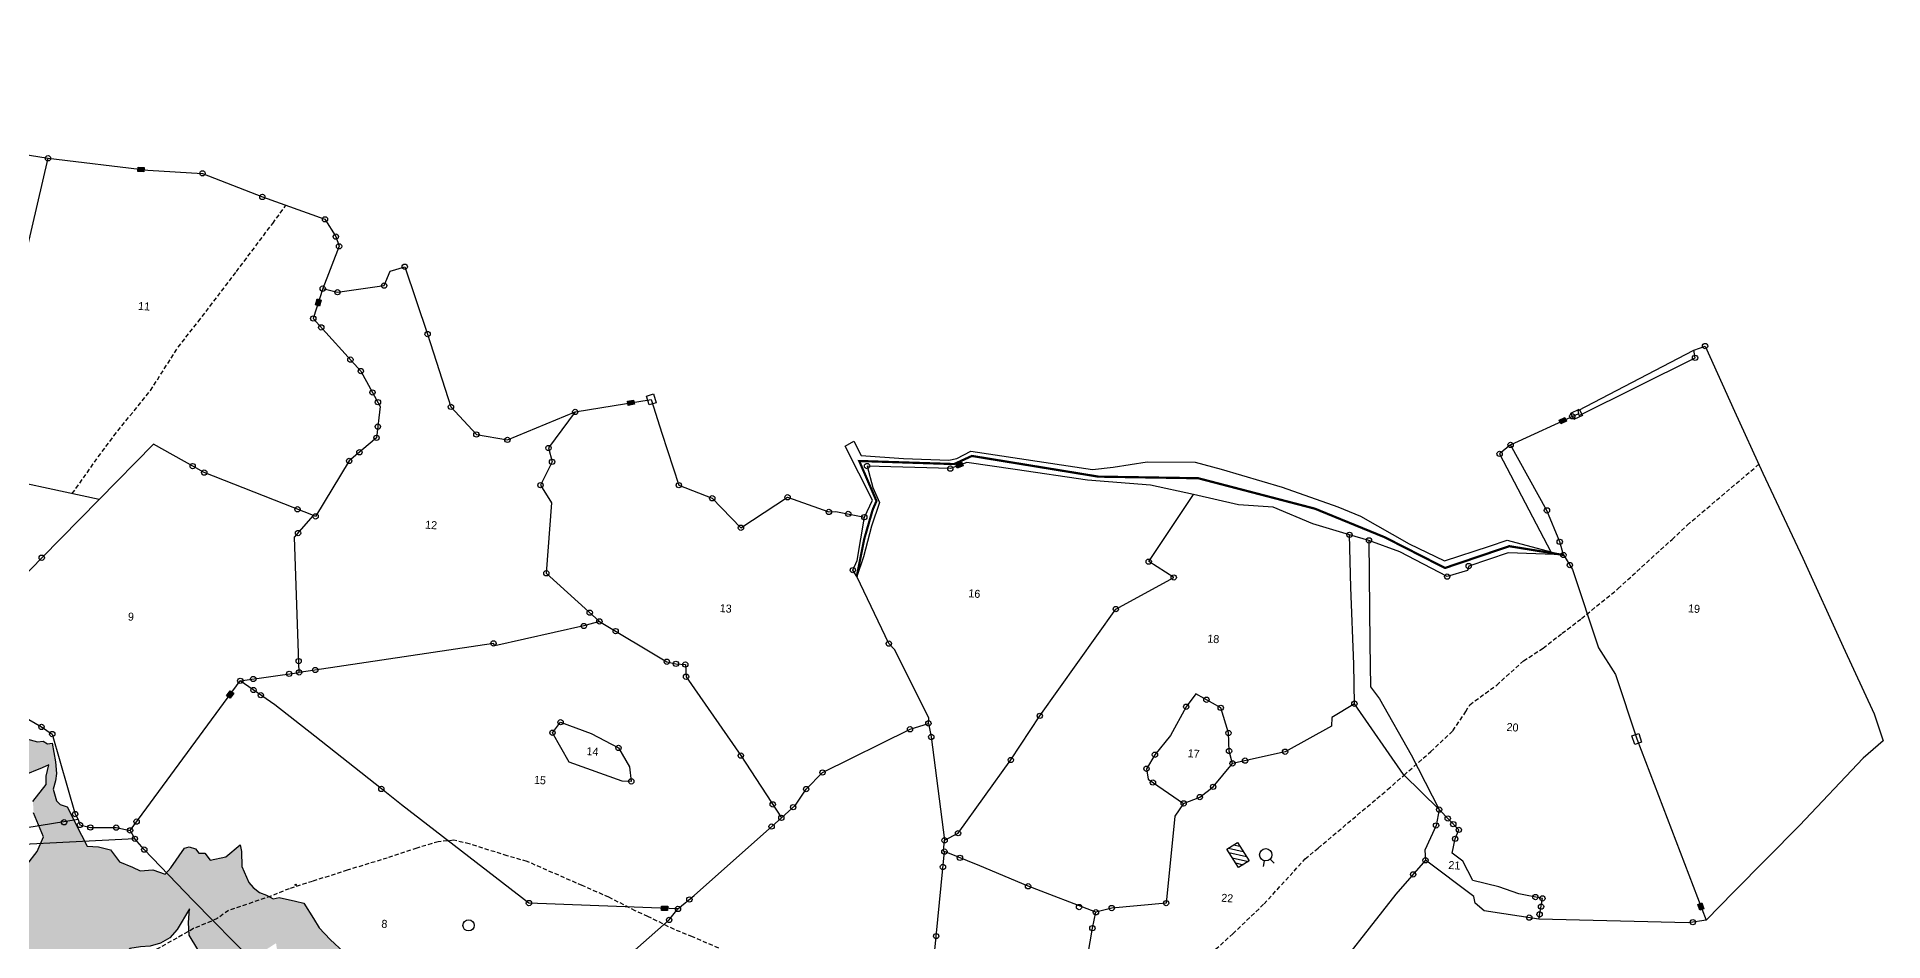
# Model space of a CAD drawing. Header units: metres. Extents: x 316291 to 322492, y 1878982 to 1885522.
# Drawn here: x 319795 to 321954, y 1882460 to 1883518 of the extents above; entities that cross this region are included whole.
import ezdxf

# ---------------------------------------------------------------- set-up
doc = ezdxf.new("R2010")
doc.units = ezdxf.units.M
doc.linetypes.add('DASHDOT', pattern=[1, 0.5, -0.25, 0, -0.25])
doc.linetypes.add('DASHED', pattern=[0.75, 0.5, -0.25])
for name, color, linetype in [('LINE_FOOTPATH', 1, 'DASHED'), ('OFF', 1, 'Continuous'), ('OTHERS', 1, 'Continuous'), ('POLY_HATCH', 12, 'Continuous'), ('POLY_PARCEL', 6, 'Continuous'), ('POLY_ROAD', 30, 'Continuous'), ('POLY_WATER', 4, 'Continuous'), ('SYM_STONE', 1, 'Continuous'), ('SYM_WELL', 1, 'Continuous'), ('TEXT_PARCEL', 7, 'Continuous'), ('V_BOUND_STREAM_LINE', 7, 'DASHDOT')]:
    doc.layers.add(name, color=color, linetype=linetype)
doc.styles.add('TEXT_MAP', font='')
doc.styles.get('TEXT_MAP').set_extended_font_data('Kruti Dev 050')

# ---------------------------------------------------------------- blocks, each defined once
blk = doc.blocks.new('STONE')
blk.add_circle((0, 0), 0.851)
blk = doc.blocks.new('STONESQUAREFILLED')
blk.add_hatch(color=256).paths.add_polyline_path([(0.7, -0.48), (0.7, 0.48), (-0.7, 0.48), (-0.7, -0.48)])
blk.add_lwpolyline([(-0.7, 0.48), (0.7, 0.48), (0.7, -0.48), (-0.7, -0.48)], close=True)
blk = doc.blocks.new('MOTWELL')
for points in [[(-1.54, 2.96), (-0.8, 1.55)], [(1.54, 2.96), (0.8, 1.55)]]:
    blk.add_lwpolyline(points)
blk.add_circle((0, 0), 1.74)
blk = doc.blocks.new('PAKKAWELL')
blk.add_circle((0, 0), 1.81)
blk = doc.blocks.new('STONESQUARE')
at = {"layer": 'SYM_STONE'}
for p, q in [((-1.04, 0.81), (1.04, 0.81)), ((-1.04, -0.81), (-1.04, 0.81)), ((1.04, 0.81), (1.04, -0.81)), ((1.04, -0.81), (-1.04, -0.81))]:
    blk.add_line(p, q, dxfattribs=at)

msp = doc.modelspace()

# ---------------------------------------------------------------- hatches: boundary and pattern name
at = {"layer": 'OTHERS'}
h = msp.add_hatch(dxfattribs=at)
h.set_pattern_fill('ANSI31', color=256, scale=40.498406, angle=-57.9304, style=0)
h.set_pattern_definition([(347.06964, (320395.646, 1890162.678), (1.132774, 4.9339347), [])])
h.paths.add_polyline_path([(321200.4, 1882545.8), (321212.9, 1882553.6), (321199.2, 1882575.4), (321186.7, 1882567.6)])
at = {"layer": 'POLY_HATCH', "ltscale": 10}
h = msp.add_hatch(dxfattribs=at)
h.set_pattern_fill('ZIGZAG', color=256, scale=77.991411, angle=-3.904, style=0)
h.set_pattern_definition([(356.096, (318953.404, 1880759.262), (10.390062, 9.062547), [9.748926, -9.748926]), (86.096, (318963.13, 1880758.598), (-9.062547, 10.390062), [9.748926, -9.748926])])
h.paths.add_polyline_path([(320869, 1881832), (320868.7, 1881841.1), (320870, 1881846.9), (320859.3, 1881869.7), (320852.1, 1881875.4), (320845, 1881886), (320842, 1881896.7), (320842.1, 1881905.1), (320844, 1881915.8), (320846.1, 1881923.4), (320852.8, 1881943.9), (320850.1, 1881952.8), (320849.1, 1881945.9), (320843.9, 1881939.6), (320837.7, 1881938.6), (320833, 1881934.4), (320820.4, 1881931.4), (320813, 1881933), (320807.7, 1881941), (320806, 1881948.5), (320807.1, 1881966.9), (320805.8, 1881989.4), (320804.8, 1882008), (320800, 1882011.8), (320799.6, 1882018.8), (320797.5, 1882026.7), (320801.7, 1882035.5), (320800.2, 1882040.8), (320798, 1882052.9), (320789.6, 1882055.2), (320781.9, 1882057.8), (320773.8, 1882059.8), (320765.1, 1882068.4), (320755.3, 1882076.8), (320747.2, 1882092.7), (320736.9, 1882104.6), (320729.9, 1882117.6), (320702.9, 1882155.1), (320693.5, 1882158.2), (320686.7, 1882158.4), (320669.4, 1882164.1), (320650.8, 1882176.5), (320640.1, 1882186.7), (320636.3, 1882195.7), (320630.3, 1882202.1), (320615.1, 1882203.8), (320599.4, 1882207), (320585.4, 1882209.3), (320570, 1882212.8), (320555, 1882215.9), (320544.1, 1882222.3), (320533, 1882232.5), (320521.3, 1882227.7), (320503.6, 1882233.1), (320488.4, 1882238), (320470.8, 1882245.1), (320457.6, 1882242.9), (320449.8, 1882245.1), (320422, 1882239.7), (320415.3, 1882237.7), (320403.4, 1882240.3), (320396.2, 1882245.3), (320377.7, 1882256), (320365.1, 1882258.3), (320360.5, 1882265.2), (320349.5, 1882271.2), (320343.9, 1882273.7), (320335, 1882274.3), (320326.8, 1882279.8), (320320.7, 1882286.1), (320310.7, 1882290.6), (320310.7, 1882301.5), (320305.3, 1882306), (320299.4, 1882315.5), (320292.7, 1882321.2), (320280.9, 1882336.7), (320273, 1882345.7), (320258.4, 1882350.8), (320249.9, 1882356.7), (320232.7, 1882363.4), (320217.3, 1882376.4), (320205.7, 1882389.1), (320196.6, 1882407.2), (320190.4, 1882427.2), (320184.5, 1882429.7), (320170.9, 1882439.3), (320154.1, 1882446.8), (320137.8, 1882461.9), (320124.9, 1882475.3), (320118.4, 1882486.3), (320107.2, 1882504.2), (320097.4, 1882506.6), (320078.3, 1882511), (320071.3, 1882509.4), (320063.4, 1882513.8), (320055.4, 1882516.8), (320047.9, 1882522.5), (320042.9, 1882528.5), (320034.8, 1882547.2), (320034.3, 1882564.7), (320032.5, 1882572.5), (320016, 1882558.3), (319997.7, 1882554.6), (319991.4, 1882562.8), (319984.2, 1882562.9), (319980.5, 1882567.7), (319973.2, 1882570.3), (319967.6, 1882568.6), (319951.4, 1882545.6), (319945.1, 1882538.3), (319930.5, 1882543.1), (319915.6, 1882542.1), (319906.6, 1882546.5), (319891.4, 1882552.8), (319881, 1882566.8), (319867, 1882570.2), (319853.6, 1882571.1), (319847.1, 1882583.8), (319830.3, 1882617.1), (319822.3, 1882619.7), (319817.8, 1882623.9), (319815.4, 1882632.1), (319813.9, 1882637.8), (319816.8, 1882647.4), (319817.9, 1882656.1), (319816.6, 1882669.8), (319812.8, 1882691.4), (319807.3, 1882690.7), (319802.4, 1882693.8), (319795.6, 1882693.2), (319772.5, 1882699.4), (319766.3, 1882702.6), (319757.6, 1882711.9), (319753.8, 1882719.5), (319751.2, 1882726.3), (319751.2, 1882733.7), (319739.9, 1882739), (319729, 1882736.6), (319719.6, 1882734.8), (319711.7, 1882739.9), (319702.7, 1882743.3), (319696.5, 1882752.8), (319686.4, 1882756.6), (319682.5, 1882763.2), (319679.9, 1882769), (319674, 1882764.1), (319669.6, 1882741), (319671.1, 1882733.7), (319677.3, 1882720.8), (319683, 1882708.3), (319693.5, 1882703.4), (319702.5, 1882701.8), (319715.9, 1882701.9), (319723.7, 1882690.4), (319729.1, 1882672.2), (319753.4, 1882655.9), (319778.1, 1882653.2), (319801, 1882662.6), (319808.8, 1882666.3), (319805.6, 1882652.9), (319805.7, 1882643), (319790.2, 1882623.1), (319791.1, 1882609.9), (319802.6, 1882582), (319795.4, 1882564.7), (319783, 1882549.3), (319769.9, 1882537.6), (319766.3, 1882526.4), (319746.5, 1882524.6), (319717.2, 1882552.7), (319709.3, 1882540.2), (319701.6, 1882531.3), (319695.6, 1882523.4), (319698.2, 1882504.4), (319702.5, 1882493.6), (319711, 1882465.8), (319720.7, 1882457.3), (319734.3, 1882452.7), (319748.2, 1882446), (319764, 1882450.2), (319772.8, 1882438.1), (319779.4, 1882422.4), (319790.4, 1882415.4), (319798.1, 1882401.3), (319816.7, 1882393.2), (319832, 1882390.6), (319850, 1882390.4), (319858.1, 1882395.1), (319868.2, 1882398.3), (319880.2, 1882402.4), (319889.7, 1882405.7), (319888.9, 1882416), (319885.8, 1882427), (319885.3, 1882434.8), (319894.5, 1882439.6), (319903.6, 1882451.2), (319916, 1882453.3), (319927.3, 1882454), (319939.3, 1882457.6), (319950.4, 1882463.7), (319958.9, 1882473.3), (319973.3, 1882497.8), (319972.2, 1882481.7), (319973.2, 1882467), (319983.3, 1882450.2), (319994.7, 1882438.6), (320005.9, 1882429.5), (320026.1, 1882424.7), (320042.3, 1882437.5), (320059.8, 1882447.9), (320074.6, 1882457.4), (320075.7, 1882450.5), (320079.3, 1882434), (320083.5, 1882418), (320089.8, 1882411.2), (320100.9, 1882403.7), (320124.7, 1882399.9), (320154.4, 1882396.3), (320135.8, 1882385), (320099.1, 1882369.7), (320088.6, 1882369.9), (320078.3, 1882372.7), (320069.8, 1882378.5), (320062, 1882388.5), (320039.3, 1882424.8), (320032.4, 1882416), (320027, 1882409.5), (320022.3, 1882404.5), (320015.1, 1882400.1), (320006.5, 1882395.8), (319994.5, 1882392.2), (319971.6, 1882393.7), (319952.1, 1882402.4), (319935.8, 1882421.6), (319929.6, 1882417.1), (319903.4, 1882393.1), (319913.8, 1882373), (319926.9, 1882353.8), (319945.6, 1882340), (319974.5, 1882325.4), (319987.1, 1882328.8), (319995, 1882340.8), (320012, 1882325.5), (320006, 1882311.3), (320010.9, 1882285.8), (320014.9, 1882260.4), (320025.7, 1882238.8), (320052.2, 1882231.7), (320064.4, 1882229.3), (320091.1, 1882220.7), (320107.8, 1882224.3), (320125.2, 1882222), (320123.4, 1882206.5), (320130.7, 1882187.1), (320141.6, 1882167), (320153.5, 1882160.5), (320159.3, 1882149.6), (320179.3, 1882146.2), (320211.8, 1882147.6), (320239.5, 1882157.2), (320274.5, 1882186.7), (320275, 1882197.2), (320285.8, 1882205.3), (320303, 1882215.7), (320334.5, 1882228.5), (320337.5, 1882191.3), (320343.4, 1882181.5), (320354.4, 1882170.3), (320345.2, 1882113.5), (320353.9, 1882104.2), (320361.9, 1882101.2), (320373.7, 1882097.2), (320384.7, 1882102.4), (320390.1, 1882106.2), (320396.4, 1882113.8), (320419.2, 1882115.1), (320426.1, 1882104.8), (320445.9, 1882087.7), (320459, 1882081.6), (320481.5, 1882075.5), (320490.2, 1882076.7), (320503.8, 1882089.7), (320514.9, 1882084.8), (320536, 1882065.5), (320548.3, 1882052.8), (320570.7, 1882030.3), (320576.4, 1882022.9), (320582.3, 1882010.6), (320594.3, 1882004.2), (320605.3, 1882008.3), (320616.6, 1882012.5), (320623.6, 1882020.4), (320642.8, 1882027.1), (320645.4, 1882015.4), (320649.7, 1882003.9), (320652.7, 1881991.5), (320653.3, 1881985.1), (320665.3, 1881968.1), (320688.3, 1881967.3), (320699.9, 1881971.8), (320711.8, 1881974.4), (320720.4, 1881978.3), (320730.3, 1881985.5), (320740.9, 1881996.1), (320752.4, 1882003.7), (320761.4, 1882008.7), (320766.7, 1882014.8), (320772.8, 1882026.8), (320781.5, 1882032.3), (320780.6, 1882018.7), (320781.4, 1882008.9), (320783.8, 1881998.9), (320790.9, 1881987.5), (320775.6, 1881978.7), (320755.4, 1881970.6), (320726.1, 1881962.1), (320694.8, 1881956.6), (320664.3, 1881951.2), (320657.7, 1881926.1), (320652.1, 1881896.4), (320657.9, 1881878.5), (320665.6, 1881864.7), (320692.1, 1881852.8), (320701.6, 1881841.3), (320692.2, 1881829.3), (320687.9, 1881820.5), (320687.2, 1881802.1), (320691.9, 1881788.8), (320697.2, 1881769.2), (320704.3, 1881742.5), (320698.1, 1881730.3), (320698.1, 1881722.7), (320715.1, 1881712.3), (320711.7, 1881701.7), (320705.5, 1881690), (320702.1, 1881659.3), (320700.7, 1881639.2), (320701.1, 1881625.7), (320704, 1881608), (320708.7, 1881598.3), (320717.3, 1881586.9), (320730, 1881575.3), (320750.7, 1881563.1), (320763.8, 1881556.8), (320779.4, 1881549), (320781.6, 1881540.8), (320778.1, 1881528.9), (320771.7, 1881514.5), (320769.9, 1881487.7), (320769, 1881475.7), (320776.3, 1881463.1), (320785, 1881453), (320800.7, 1881446.6), (320823.4, 1881442.3), (320834, 1881440.3), (320843.3, 1881438.3), (320849.6, 1881432.5), (320851.9, 1881426.9), (320852.6, 1881416.1), (320849.6, 1881412.3), (320852.1, 1881389.2), (320860.9, 1881380.5), (320871.3, 1881374.4), (320883.1, 1881369.6), (320893.7, 1881367.5), (320897.6, 1881365.9), (320920.2, 1881360.3), (320928, 1881332.2), (320942.3, 1881305.6), (320952.3, 1881294.2), (320968.9, 1881280.9), (320983.6, 1881278.6), (321006.2, 1881274.3), (321021.1, 1881274.7), (321034.5, 1881273.7), (321037.3, 1881274.9), (321057.8, 1881260), (321082.7, 1881248.9), (321109.8, 1881251.1), (321139, 1881265.3), (321168.2, 1881278.1), (321188, 1881291.5), (321194.1, 1881301.9), (321199.3, 1881319), (321199.3, 1881339.2), (321189.8, 1881338.5), (321170.3, 1881329.1), (321148.7, 1881327.9), (321136.6, 1881328.7), (321119.3, 1881331.2), (321107.2, 1881311.9), (321074.9, 1881312.7), (321048.3, 1881318.6), (321023.5, 1881310.8), (320994.1, 1881314.2), (320979.5, 1881316.5), (320978.7, 1881324.7), (320975.9, 1881343.7), (320976.9, 1881358.5), (320978.6, 1881363.7), (320982, 1881393.1), (320988.5, 1881410.2), (321003.5, 1881432), (321018.1, 1881448.5), (321032.3, 1881458.4), (321042.2, 1881465.8), (321047.7, 1881468.1), (321048.5, 1881478.8), (321039.1, 1881479.4), (321027.4, 1881485.6), (321023.1, 1881502.1), (321023.9, 1881512.8), (321024.7, 1881524.8), (321025.5, 1881536.9), (321020.8, 1881546.7), (321008.5, 1881565), (321002.8, 1881578.9), (320998, 1881588.6), (320978.9, 1881604.4), (320974.3, 1881616.9), (320969.1, 1881638.8), (320967.1, 1881668.5), (320961.4, 1881683.7), (320944.7, 1881695.6), (320938.4, 1881702.8), (320935, 1881712.4), (320929.2, 1881725), (320922.9, 1881732.1), (320903.2, 1881740.2), (320887.5, 1881741.9), (320892.8, 1881770.6), (320889.5, 1881776.7), (320882, 1881782.5), (320876.6, 1881792.3), (320872.9, 1881802), (320873, 1881812.1), (320870, 1881821.1)])

# ---------------------------------------------------------------- linework, layer by layer
msp.add_circle((320097.6, 1882525.7), 0.596)
at = {"layer": 'LINE_FOOTPATH', "ltscale": 10}
for points in [[(319836.3, 1882983.5), (319866.7, 1883026.6), (319885, 1883051.1), (319927.7, 1883104.2), (319960, 1883154.7), (319983.7, 1883184.7), (320028.3, 1883243.3), (320070.7, 1883299.8), (320086.2, 1883320.9)], [(321157.1, 1882435.1), (321193.7, 1882468.4), (321230.4, 1882503.4), (321265.5, 1882541.8), (321278.3, 1882556), (321293.8, 1882568.7), (321333.7, 1882602.6), (321374.9, 1882637.1), (321394.1, 1882654.1), (321425.4, 1882681.6), (321451.3, 1882706), (321466.4, 1882728.4), (321471, 1882736.5), (321502.5, 1882759.5), (321533.9, 1882787.7), (321556.7, 1882802.7), (321579.1, 1882820.1), (321601.8, 1882837.4), (321644.5, 1882872.3), (321666.5, 1882892.5), (321707.6, 1882929.9), (321725.4, 1882946.7), (321809.1, 1883017.8)], [(320592.4, 1882451.5), (320561.8, 1882465), (320540.6, 1882473.4), (320509.7, 1882488.6), (320494.9, 1882495.3), (320464, 1882511.2), (320432.8, 1882524.8), (320368.2, 1882553.1), (320345.1, 1882559.6), (320300.7, 1882573.7), (320282.6, 1882577.8), (320264.3, 1882576.1), (320239.2, 1882568.7), (320204.8, 1882557.1), (320158, 1882542.9), (320117.3, 1882529.8), (320090, 1882521.2), (320068.7, 1882512.4), (320019, 1882495.7), (320005.9, 1882486.3), (319978.1, 1882474.5), (319924, 1882443.9)]]:
    msp.add_lwpolyline(points, dxfattribs=at)
at = {"layer": 'OFF'}
for points in [[(321734.5, 1883142.4), (321732.9, 1883151.5)], [(320740.4, 1883038.9), (320750.4, 1883044.9)], [(321353.1, 1882928.8), (321330.3, 1882935.3)]]:
    msp.add_lwpolyline(points, dxfattribs=at)
at = {"layer": 'OTHERS'}
msp.add_lwpolyline([(321199.2, 1882575.4), (321212.9, 1882553.6), (321200.4, 1882545.8), (321186.7, 1882567.6)], close=True, dxfattribs=at)
at = {"layer": 'POLY_HATCH'}
for points in [[(319772.5, 1882699.4), (319795.6, 1882693.2), (319802.4, 1882693.8), (319807.3, 1882690.7), (319812.8, 1882691.4), (319816.6, 1882669.8), (319817.9, 1882656.1), (319816.8, 1882647.4), (319813.9, 1882637.8), (319815.4, 1882632.1), (319817.8, 1882623.9), (319822.3, 1882619.7), (319830.3, 1882617.1), (319847.1, 1882583.8), (319853.6, 1882571.1), (319867, 1882570.2), (319881, 1882566.8), (319891.4, 1882552.8), (319906.6, 1882546.5), (319915.6, 1882542.1), (319930.5, 1882543.1), (319945.1, 1882538.3), (319951.4, 1882545.6), (319967.6, 1882568.6), (319973.2, 1882570.3), (319980.5, 1882567.7), (319984.2, 1882562.9), (319991.4, 1882562.8), (319997.7, 1882554.6), (320016, 1882558.3), (320032.5, 1882572.5), (320034.3, 1882564.7), (320034.8, 1882547.2), (320042.9, 1882528.5), (320047.9, 1882522.5), (320055.4, 1882516.8), (320063.4, 1882513.8), (320071.3, 1882509.4), (320078.3, 1882511), (320097.4, 1882506.6), (320107.2, 1882504.2), (320118.4, 1882486.3), (320124.9, 1882475.3), (320137.8, 1882461.9), (320154.1, 1882446.8)], [(319790.2, 1882623.1), (319805.7, 1882643), (319805.6, 1882652.9), (319808.8, 1882666.3), (319801, 1882662.6), (319778.1, 1882653.2)], [(319783, 1882549.3), (319795.4, 1882564.7), (319802.6, 1882582), (319791.1, 1882609.9)]]:
    msp.add_lwpolyline(points, dxfattribs=at)
at = {"layer": 'POLY_HATCH', "ltscale": 10}
msp.add_lwpolyline([(320026.1, 1882424.7), (320005.9, 1882429.5), (319994.7, 1882438.6), (319983.3, 1882450.2), (319973.2, 1882467), (319972.2, 1882481.7), (319973.3, 1882497.8), (319958.9, 1882473.3), (319950.4, 1882463.7), (319939.3, 1882457.6), (319927.3, 1882454), (319916, 1882453.3), (319903.6, 1882451.2), (319894.5, 1882439.6), (319885.3, 1882434.8), (319885.8, 1882427), (319888.9, 1882416), (319889.7, 1882405.7), (319880.2, 1882402.4), (319868.2, 1882398.3), (319858.1, 1882395.1), (319850, 1882390.4)], dxfattribs=at)
at = {"layer": 'POLY_PARCEL'}
for points in [[(319348.4, 1883518), (319397.8, 1883509.4), (319424.7, 1883506.1), (319456.8, 1883487.4), (319517.4, 1883458.8), (319612.2, 1883420.6), (319635.1, 1883403.1), (319730.2, 1883388.6), (319807.9, 1883375.9)], [(319867.7, 1882976.7), (319722.7, 1883007.9), (319759.3, 1883165.8), (319807.9, 1883375.9)], [(319807.9, 1883375.9), (319924.8, 1883361.9), (319988.6, 1883358.3), (320058.6, 1883330.7), (320131.9, 1883304.5), (320144.6, 1883284.3), (320148.3, 1883272.9), (320129.2, 1883223.4)], [(320129.2, 1883223.4), (320146.5, 1883219.2), (320201.1, 1883226.9), (320208.3, 1883243.9), (320225.2, 1883249), (320251.9, 1883170.2), (320279.2, 1883085), (320309, 1883052.7), (320345.3, 1883046.4), (320424.6, 1883079.1)], [(320129.2, 1883223.4), (320118.2, 1883188.4), (320173.8, 1883126.9), (320196.5, 1883085.5), (320192.1, 1883048.8), (320160.2, 1883021.8), (320120.9, 1882956.9), (320118.5, 1882957.8)], [(321732.9, 1883151.5), (321746.2, 1883156.2), (321780.6, 1883079.9), (321813.9, 1883007.5), (321860.6, 1882908), (321907.8, 1882804.4), (321944, 1882725.8), (321954.4, 1882694.3), (321931.2, 1882674.1), (321856.8, 1882595.3), (321780, 1882517.5), (321747.4, 1882484.4)], [(320424.6, 1883079.1), (320513.6, 1883093.8), (320526.1, 1883054.2), (320545.8, 1882993.4), (320584.9, 1882978.1), (320618.4, 1882943.6), (320673, 1882979.2), (320721.4, 1882962.1), (320729.3, 1882962.7), (320762.8, 1882956)], [(320424.6, 1883079.1), (320393.3, 1883036.9), (320397.5, 1883020.7)], [(321518.7, 1883040.5), (321598.4, 1883077.4)], [(320118.5, 1882957.8), (319990.7, 1883008.1), (319931.2, 1883041.2), (319867.7, 1882976.7)], [(320397.5, 1883020.7), (320384, 1882993.4), (320396.7, 1882972.8), (320390.8, 1882890.3), (320452.9, 1882834)], [(319676, 1882782.2), (319728.2, 1882833.7), (319800.5, 1882908.5), (319867.7, 1882976.7)], [(320856.7, 1882577.8), (320872.4, 1882586.1), (320934.1, 1882671.8), (320968, 1882723.5), (321057, 1882848.4), (321124.7, 1882885.4), (321095.4, 1882903.9), (321148, 1882982.3)], [(320101.6, 1882774.3), (320096.2, 1882932.7), (320118.5, 1882957.8)], [(321580.5, 1882911.7), (321591.3, 1882894.6), (321621.4, 1882803.2), (321641.3, 1882771.9), (321666.3, 1882696.4), (321747.4, 1882484.4)], [(320837.7, 1882714.6), (320838.2, 1882720.7), (320798.5, 1882800.6), (320791.4, 1882808), (320753.9, 1882886.7)], [(320452.9, 1882834), (320434.7, 1882828.6), (320330.4, 1882805.3), (320329, 1882808.2), (320101.6, 1882774.3)], [(320452.9, 1882834), (320531.8, 1882786.8), (320542.4, 1882784.3), (320553.4, 1882783.5), (320554.2, 1882769.2), (320618.3, 1882676.9), (320665.7, 1882604.1)], [(319676, 1882782.2), (319800.3, 1882710.5), (319812.9, 1882702.1), (319839.7, 1882608.5), (319843.1, 1882602.3)], [(319903.9, 1882589.4), (320032.8, 1882764.4)], [(320032.8, 1882764.4), (320101.6, 1882774.3)], [(320544.8, 1882497.5), (320370.5, 1882504.4), (320221.4, 1882619.4), (320197.8, 1882637.9), (320119.9, 1882699.5), (320073.3, 1882736.2), (320032.8, 1882764.4)], [(321193.5, 1882667.8), (321189.4, 1882682.3), (321188.7, 1882703.4), (321179.7, 1882732.8), (321150.6, 1882749.2), (321139.3, 1882734.1), (321121.1, 1882700.4), (321102.7, 1882678), (321092.8, 1882661.6), (321094.6, 1882649.4), (321136.3, 1882621)], [(321336, 1882737.6), (321309.5, 1882721.7), (321309.1, 1882711.2), (321254.9, 1882681.5), (321193.5, 1882667.8)], [(320665.7, 1882604.1), (320682.1, 1882619), (320694.7, 1882637.8), (320713.9, 1882657.2), (320816.2, 1882707.7), (320837.7, 1882714.6)], [(320837.7, 1882714.6), (320841.1, 1882698.8), (320856.7, 1882577.8)], [(321136.3, 1882621), (321155.2, 1882628.4), (321170.8, 1882640.4), (321193.5, 1882667.8)], [(321136.3, 1882621), (321126, 1882606), (321115.8, 1882504.3), (321052.1, 1882498.5), (321033.7, 1882493.6)], [(321435.2, 1882613.7), (321431.6, 1882595.2), (321418.3, 1882566.1), (321419.2, 1882554.4)], [(321528.5, 1882515.1), (321504.9, 1882523.5), (321474.4, 1882530.7), (321462.8, 1882553.5), (321450.3, 1882562.7), (321453.9, 1882579.5), (321458.2, 1882590), (321435.2, 1882613.7)], [(319843.1, 1882602.3), (319706.1, 1882579.9)], [(319843.1, 1882602.3), (319845.2, 1882595.8), (319857.5, 1882592.8), (319887.6, 1882592.7), (319903.9, 1882589.4)], [(319903.9, 1882589.4), (319909.5, 1882579.6)], [(320544.8, 1882497.5), (320563.8, 1882513.1), (320665.7, 1882604.1)], [(319909.5, 1882579.6), (319695, 1882568.5)], [(320227.8, 1882254.7), (320212.4, 1882268.3), (320183.1, 1882295.8), (320102.4, 1882377.3), (320124.6, 1882397.9), (320062.4, 1882417.6), (320048.1, 1882435.7), (319977.6, 1882507.3), (319920.5, 1882566.9), (319909.5, 1882579.6)], [(320979.7, 1882234.4), (320972.3, 1882234.3), (320913.2, 1882257), (320827.1, 1882262.3), (320856.4, 1882564.6)], [(320856.4, 1882564.6), (320855.3, 1882565), (320856.7, 1882577.8)], [(321033.7, 1882493.6), (320954.3, 1882524), (320897.9, 1882548.1), (320856.4, 1882564.6)], [(321419.2, 1882554.4), (321384.4, 1882514.7), (321295.1, 1882400.7), (321247.1, 1882339.6), (321249.7, 1882336.2), (321187.1, 1882257.5)], [(321551.8, 1882485.7), (321488, 1882495.4), (321477.4, 1882504.3), (321475.9, 1882512.2), (321419.2, 1882554.4)], [(320353.4, 1882274.6), (320364.8, 1882293.3), (320412.8, 1882345), (320401.2, 1882366.8), (320534.5, 1882484.6), (320544.8, 1882497.5)], [(321551.8, 1882485.7), (321556, 1882509.8), (321528.5, 1882515.1)], [(320984.1, 1882257.4), (321000.8, 1882329.8), (321013.8, 1882394.7), (321021, 1882424.6), (321029.6, 1882475), (321033.7, 1882493.6)], [(321747.4, 1882484.4), (321726.9, 1882481.2), (321551.8, 1882485.7)]]:
    msp.add_lwpolyline(points, dxfattribs=at)
msp.add_lwpolyline([(320407.5, 1882716), (320443.3, 1882702.7), (320475.2, 1882685.9), (320488.1, 1882663.9), (320490.2, 1882646.8), (320479.5, 1882646.9), (320417.6, 1882669.4), (320398, 1882703.7)], close=True, dxfattribs=at)
at = {"layer": 'POLY_ROAD'}
for points in [[(321597.7, 1883080.9), (321732.9, 1883151.5)], [(321598.8, 1883074.9), (321734.5, 1883142.4)], [(321598.4, 1883077.4), (321597.7, 1883080.9)], [(321598.8, 1883074.9), (321598.4, 1883077.4)]]:
    msp.add_lwpolyline(points, dxfattribs=at)
at = {"layer": 'POLY_WATER'}
for points in [[(320762.8, 1882956), (320772.2, 1882975.9), (320740.4, 1883038.9)], [(320750.4, 1883044.9), (320759.2, 1883028.3), (320808.5, 1883024.5), (320861.6, 1883022.8), (320870.9, 1883024.7), (320887.3, 1883033.3), (320972.7, 1883020.3), (321029.6, 1883011.6), (321053.7, 1883014.6), (321093.7, 1883020.9), (321149.6, 1883020.2), (321180.2, 1883012.1), (321251.7, 1882991.2), (321316.5, 1882968.2), (321343.3, 1882957.2), (321399.9, 1882924.7), (321441.6, 1882904.8), (321494.2, 1882921.9), (321514.7, 1882929.1), (321566, 1882915.5)], [(321518.7, 1883040.5), (321505.9, 1883030), (321566, 1882915.5)], [(321580.5, 1882911.7), (321576.2, 1882927.1), (321561.3, 1882963.9), (321518.7, 1883040.5)], [(321148, 1882982.3), (321097.7, 1882993.5), (321024, 1882999.4), (320939.1, 1883011.8), (320882.5, 1883020.1), (320863.4, 1883012.8), (320766, 1883015.8), (320772.8, 1882990.6), (320780.4, 1882973.3), (320771.1, 1882945.5), (320761.7, 1882909.6), (320753.9, 1882886.7)], [(321330.3, 1882935.3), (321287.5, 1882948.1), (321241.1, 1882967.7), (321200.5, 1882970.5), (321148, 1882982.3)], [(320753.9, 1882886.7), (320749.3, 1882894), (320754.4, 1882905.2), (320762.8, 1882956)], [(321336, 1882737.6), (321335.2, 1882784.1), (321331.9, 1882873.6), (321330.3, 1882935.3)], [(321580.5, 1882911.7), (321515.9, 1882914.4), (321469.7, 1882898.7), (321468.3, 1882893.4), (321444.6, 1882886.4), (321389.1, 1882915.3), (321353.1, 1882928.8)], [(321353.1, 1882928.8), (321354.2, 1882808.3), (321355, 1882757.3), (321365.4, 1882743.4), (321402.3, 1882678), (321435.2, 1882613.7)], [(321566, 1882915.5), (321580.5, 1882911.7)], [(321435.2, 1882613.7), (321393.3, 1882654.8), (321336, 1882737.6)]]:
    msp.add_lwpolyline(points, dxfattribs=at)
at = {"layer": 'V_BOUND_STREAM_LINE', "ltscale": 10}
msp.add_lwpolyline([(320753.9, 1882886.7, 2.6, 2.6, 0), (320762.8, 1882930.9, 2.6, 2.6, 0), (320772.6, 1882964.8, 2.6, 2.6, 0), (320777, 1882974.9, 2.6, 2.6, 0), (320756.8, 1883021.7, 2.6, 2.6, 0), (320867.8, 1883018.1, 2.6, 2.6, 0), (320888.6, 1883027.6, 2.6, 2.6, 0), (321036.5, 1883003.4, 2.6, 2.6, 0), (321153.4, 1883001.5, 2.6, 2.6, 0), (321289.8, 1882965.9, 2.6, 2.6, 0), (321371.6, 1882932.4, 2.6, 2.6, 0), (321442, 1882896.5, 2.6, 2.6, 0), (321517.2, 1882922, 2.6, 2.6, 0), (321580.5, 1882911.7, 0, 0, 0)], format="xyseb", dxfattribs=at)

# ---------------------------------------------------------------- block references
at = {"layer": 'SYM_STONE'}
for name, p, xscale, yscale, zscale, rotation in [('STONE', (319807.9, 1883375.9), 3.639599198251426, 3.639599198251426, 3.639599198251426, 356.095985405272), ('STONESQUAREFILLED', (319916.6, 1883362.8), 5.199427426073466, 5.199427426073466, 5.199427426073466, 355.5964092396568), ('STONE', (319988.6, 1883358.3), 3.639599198251426, 3.639599198251426, 3.639599198251426, 356.095985405272), ('STONE', (320058.6, 1883330.7), 3.639599198251426, 3.639599198251426, 3.639599198251426, 356.095985405272), ('STONE', (320131.9, 1883304.5), 3.639599198251426, 3.639599198251426, 3.639599198251426, 356.095985405272), ('STONE', (320144.6, 1883284.3), 3.639599198251426, 3.639599198251426, 3.639599198251426, 356.095985405272), ('STONE', (320148.3, 1883272.9), 3.639599198251426, 3.639599198251426, 3.639599198251426, 356.095985405272), ('STONE', (320225.2, 1883249), 3.639599198251426, 3.639599198251426, 3.639599198251426, 356.095985405272), ('STONE', (320129.2, 1883223.4), 3.639599198251426, 3.639599198251426, 3.639599198251426, 356.095985405272), ('STONE', (320146.5, 1883219.2), 3.639599198251426, 3.639599198251426, 3.639599198251426, 356.095985405272), ('STONE', (320201.1, 1883226.9), 3.639599198251426, 3.639599198251426, 3.639599198251426, 356.095985405272), ('STONE', (320118.2, 1883188.4), 3.639599198251426, 3.639599198251426, 3.639599198251426, 356.095985405272), ('STONE', (320127.5, 1883178), 3.639599198251426, 3.639599198251426, 3.639599198251426, 356.095985405272), ('STONE', (320251.9, 1883170.2), 3.639599198251426, 3.639599198251426, 3.639599198251426, 356.095985405272), ('STONE', (321734.5, 1883142.4), 3.639599198251426, 3.639599198251426, 3.639599198251426, 356.095985405272), ('STONE', (321746.2, 1883156.2), 3.639599198251426, 3.639599198251426, 3.639599198251426, 356.095985405272), ('STONE', (320161.6, 1883140.3), 3.639599198251426, 3.639599198251426, 3.639599198251426, 356.095985405272), ('STONE', (320173.8, 1883126.9), 3.639599198251426, 3.639599198251426, 3.639599198251426, 356.095985405272), ('STONE', (320187.5, 1883101.9), 3.639599198251426, 3.639599198251426, 3.639599198251426, 356.095985405272), ('STONE', (320193.8, 1883090.5), 3.639599198251426, 3.639599198251426, 3.639599198251426, 356.095985405272), ('STONE', (320279.2, 1883085), 3.639599198251426, 3.639599198251426, 3.639599198251426, 356.095985405272), ('STONE', (320424.6, 1883079.1), 3.639599198251426, 3.639599198251426, 3.639599198251426, 356.095985405272), ('STONE', (320193.7, 1883061.9), 3.639599198251426, 3.639599198251426, 3.639599198251426, 356.095985405272), ('STONE', (321590.9, 1883074), 3.639599198251426, 3.639599198251426, 3.639599198251426, 356.095985405272), ('STONE', (320192.1, 1883048.8), 3.639599198251426, 3.639599198251426, 3.639599198251426, 356.095985405272), ('STONE', (320309, 1883052.7), 3.639599198251426, 3.639599198251426, 3.639599198251426, 356.095985405272), ('STONE', (320345.3, 1883046.4), 3.639599198251426, 3.639599198251426, 3.639599198251426, 356.095985405272), ('STONE', (320393.3, 1883036.9), 3.639599198251426, 3.639599198251426, 3.639599198251426, 356.095985405272), ('STONE', (321518.7, 1883040.5), 3.639599198251426, 3.639599198251426, 3.639599198251426, 356.095985405272), ('STONE', (319977.1, 1883015.7), 3.639599198251426, 3.639599198251426, 3.639599198251426, 356.095985405272), ('STONE', (320160.2, 1883021.8), 3.639599198251426, 3.639599198251426, 3.639599198251426, 356.095985405272), ('STONE', (320172.1, 1883031.9), 3.639599198251426, 3.639599198251426, 3.639599198251426, 356.095985405272), ('STONE', (320397.5, 1883020.7), 3.639599198251426, 3.639599198251426, 3.639599198251426, 356.095985405272), ('STONE', (320766, 1883015.8), 3.639599198251426, 3.639599198251426, 3.639599198251426, 356.095985405272), ('STONE', (320863.4, 1883012.8), 3.639599198251426, 3.639599198251426, 3.639599198251426, 356.095985405272), ('STONESQUAREFILLED', (320874, 1883016.9), 5.199427426073466, 5.199427426073466, 5.199427426073466, 21.07005716329828), ('STONE', (321505.9, 1883030), 3.639599198251426, 3.639599198251426, 3.639599198251426, 356.095985405272), ('STONE', (319990.7, 1883008.1), 3.639599198251426, 3.639599198251426, 3.639599198251426, 356.095985405272), ('STONE', (320384, 1882993.4), 3.639599198251426, 3.639599198251426, 3.639599198251426, 356.095985405272), ('STONE', (320545.8, 1882993.4), 3.639599198251426, 3.639599198251426, 3.639599198251426, 356.095985405272), ('STONE', (320584.9, 1882978.1), 3.639599198251426, 3.639599198251426, 3.639599198251426, 356.095985405272), ('STONE', (320673, 1882979.2), 3.639599198251426, 3.639599198251426, 3.639599198251426, 356.095985405272), ('STONE', (320099.7, 1882965.2), 3.639599198251426, 3.639599198251426, 3.639599198251426, 356.095985405272), ('STONE', (320120.9, 1882956.9), 3.639599198251426, 3.639599198251426, 3.639599198251426, 356.095985405272), ('STONE', (320721.4, 1882962.1), 3.639599198251426, 3.639599198251426, 3.639599198251426, 356.095985405272), ('STONE', (320744, 1882959.8), 3.639599198251426, 3.639599198251426, 3.639599198251426, 356.095985405272), ('STONE', (320762.8, 1882956), 3.639599198251426, 3.639599198251426, 3.639599198251426, 356.095985405272), ('STONE', (321561.3, 1882963.9), 3.639599198251426, 3.639599198251426, 3.639599198251426, 356.095985405272), ('STONE', (320100.4, 1882937.4), 3.639599198251426, 3.639599198251426, 3.639599198251426, 356.095985405272), ('STONE', (320618.4, 1882943.6), 3.639599198251426, 3.639599198251426, 3.639599198251426, 356.095985405272), ('STONE', (321330.3, 1882935.3), 3.639599198251426, 3.639599198251426, 3.639599198251426, 356.095985405272), ('STONE', (321353.1, 1882928.8), 3.639599198251426, 3.639599198251426, 3.639599198251426, 356.095985405272), ('STONE', (321576.2, 1882927.1), 3.639599198251426, 3.639599198251426, 3.639599198251426, 356.095985405272), ('STONE', (319800.5, 1882908.5), 3.639599198251426, 3.639599198251426, 3.639599198251426, 356.095985405272), ('STONE', (321580.5, 1882911.7), 3.639599198251426, 3.639599198251426, 3.639599198251426, 356.095985405272), ('STONE', (320390.8, 1882890.3), 3.639599198251426, 3.639599198251426, 3.639599198251426, 356.095985405272), ('STONE', (320749.3, 1882894), 3.639599198251426, 3.639599198251426, 3.639599198251426, 356.095985405272), ('STONE', (321095.4, 1882903.9), 3.639599198251426, 3.639599198251426, 3.639599198251426, 356.095985405272), ('STONE', (321124.7, 1882885.4), 3.639599198251426, 3.639599198251426, 3.639599198251426, 356.095985405272), ('STONE', (321444.6, 1882886.4), 3.639599198251426, 3.639599198251426, 3.639599198251426, 356.095985405272), ('STONE', (321469.7, 1882898.7), 3.639599198251426, 3.639599198251426, 3.639599198251426, 356.095985405272), ('STONE', (321588, 1882899.9), 3.639599198251426, 3.639599198251426, 3.639599198251426, 356.095985405272), ('STONE', (320441.6, 1882844.2), 3.639599198251426, 3.639599198251426, 3.639599198251426, 356.095985405272), ('STONE', (321057, 1882848.4), 3.639599198251426, 3.639599198251426, 3.639599198251426, 356.095985405272), ('STONE', (320434.7, 1882828.6), 3.639599198251426, 3.639599198251426, 3.639599198251426, 356.095985405272), ('STONE', (320452.9, 1882834), 3.639599198251426, 3.639599198251426, 3.639599198251426, 356.095985405272), ('STONE', (320471.9, 1882822.6), 3.639599198251426, 3.639599198251426, 3.639599198251426, 356.095985405272), ('STONE', (320329, 1882808.2), 3.639599198251426, 3.639599198251426, 3.639599198251426, 356.095985405272), ('STONE', (320791.4, 1882808), 3.639599198251426, 3.639599198251426, 3.639599198251426, 356.095985405272), ('STONE', (320101.1, 1882787.5), 3.639599198251426, 3.639599198251426, 3.639599198251426, 356.095985405272), ('STONE', (320120.5, 1882777.1), 3.639599198251426, 3.639599198251426, 3.639599198251426, 356.095985405272), ('STONE', (320531.8, 1882786.8), 3.639599198251426, 3.639599198251426, 3.639599198251426, 356.095985405272), ('STONE', (320542.4, 1882784.3), 3.639599198251426, 3.639599198251426, 3.639599198251426, 356.095985405272), ('STONE', (320553.4, 1882783.5), 3.639599198251426, 3.639599198251426, 3.639599198251426, 356.095985405272), ('STONE', (320032.8, 1882764.4), 3.639599198251426, 3.639599198251426, 3.639599198251426, 356.095985405272), ('STONE', (320048, 1882766.6), 3.639599198251426, 3.639599198251426, 3.639599198251426, 356.095985405272), ('STONE', (320048.2, 1882753.7), 3.639599198251426, 3.639599198251426, 3.639599198251426, 356.095985405272), ('STONE', (320090, 1882772.6), 3.639599198251426, 3.639599198251426, 3.639599198251426, 356.095985405272), ('STONE', (320101.6, 1882774.3), 3.639599198251426, 3.639599198251426, 3.639599198251426, 356.095985405272), ('STONE', (320554.2, 1882769.2), 3.639599198251426, 3.639599198251426, 3.639599198251426, 356.095985405272), ('STONESQUAREFILLED', (320021, 1882748.4), 5.199427426073465, 5.199427426073465, 5.199427426073465, 233.6201288953643), ('STONE', (320056.9, 1882747.6), 3.639599198251426, 3.639599198251426, 3.639599198251426, 356.095985405272), ('STONE', (321139.3, 1882734.1), 3.639599198251426, 3.639599198251426, 3.639599198251426, 356.095985405272), ('STONE', (321162.9, 1882742.3), 3.639599198251426, 3.639599198251426, 3.639599198251426, 356.095985405272), ('STONE', (321179.7, 1882732.8), 3.639599198251426, 3.639599198251426, 3.639599198251426, 356.095985405272), ('STONE', (321336, 1882737.6), 3.639599198251426, 3.639599198251426, 3.639599198251426, 356.095985405272), ('STONE', (319800.3, 1882710.5), 3.639599198251426, 3.639599198251426, 3.639599198251426, 356.095985405272), ('STONE', (320407.5, 1882716), 3.639599198251426, 3.639599198251426, 3.639599198251426, 356.095985405272), ('STONE', (320837.7, 1882714.6), 3.639599198251426, 3.639599198251426, 3.639599198251426, 356.095985405272), ('STONE', (320968, 1882723.5), 3.639599198251426, 3.639599198251426, 3.639599198251426, 356.095985405272), ('STONE', (319812.9, 1882702.1), 3.639599198251426, 3.639599198251426, 3.639599198251426, 356.095985405272), ('STONE', (320398, 1882703.7), 3.639599198251426, 3.639599198251426, 3.639599198251426, 356.095985405272), ('STONE', (320816.2, 1882707.7), 3.639599198251426, 3.639599198251426, 3.639599198251426, 356.095985405272), ('STONE', (320841.1, 1882698.8), 3.639599198251426, 3.639599198251426, 3.639599198251426, 356.095985405272), ('STONE', (321188.7, 1882703.4), 3.639599198251426, 3.639599198251426, 3.639599198251426, 356.095985405272), ('STONE', (320475.2, 1882685.9), 3.639599198251426, 3.639599198251426, 3.639599198251426, 356.095985405272), ('STONE', (320618.3, 1882676.9), 3.639599198251426, 3.639599198251426, 3.639599198251426, 356.095985405272), ('STONE', (320934.1, 1882671.8), 3.639599198251426, 3.639599198251426, 3.639599198251426, 356.095985405272), ('STONE', (321102.7, 1882678), 3.639599198251426, 3.639599198251426, 3.639599198251426, 356.095985405272), ('STONE', (321189.4, 1882682.3), 3.639599198251426, 3.639599198251426, 3.639599198251426, 356.095985405272), ('STONE', (321193.5, 1882667.8), 3.639599198251426, 3.639599198251426, 3.639599198251426, 356.095985405272), ('STONE', (321208.1, 1882671.1), 3.639599198251426, 3.639599198251426, 3.639599198251426, 356.095985405272), ('STONE', (321254.9, 1882681.5), 3.639599198251426, 3.639599198251426, 3.639599198251426, 356.095985405272), ('STONE', (320490.2, 1882646.8), 3.639599198251426, 3.639599198251426, 3.639599198251426, 356.095985405272), ('STONE', (320713.9, 1882657.2), 3.639599198251426, 3.639599198251426, 3.639599198251426, 356.095985405272), ('STONE', (321092.8, 1882661.6), 3.639599198251426, 3.639599198251426, 3.639599198251426, 356.095985405272), ('STONE', (321100.4, 1882645.4), 3.639599198251426, 3.639599198251426, 3.639599198251426, 356.095985405272), ('STONE', (320197.8, 1882637.9), 3.639599198251426, 3.639599198251426, 3.639599198251426, 356.095985405272), ('STONE', (320694.7, 1882637.8), 3.639599198251426, 3.639599198251426, 3.639599198251426, 356.095985405272), ('STONE', (321155.2, 1882628.4), 3.639599198251426, 3.639599198251426, 3.639599198251426, 356.095985405272), ('STONE', (321170.8, 1882640.4), 3.639599198251426, 3.639599198251426, 3.639599198251426, 356.095985405272), ('STONE', (319839.7, 1882608.5), 3.639599198251426, 3.639599198251426, 3.639599198251426, 356.095985405272), ('STONE', (320655.6, 1882619.8), 3.639599198251426, 3.639599198251426, 3.639599198251426, 356.095985405272), ('STONE', (320665.7, 1882604.1), 3.639599198251426, 3.639599198251426, 3.639599198251426, 356.095985405272), ('STONE', (320679.5, 1882616.6), 3.639599198251426, 3.639599198251426, 3.639599198251426, 356.095985405272), ('STONE', (321136.3, 1882621), 3.639599198251426, 3.639599198251426, 3.639599198251426, 356.095985405272), ('STONE', (321435.2, 1882613.7), 3.639599198251426, 3.639599198251426, 3.639599198251426, 356.095985405272), ('STONE', (321445.2, 1882603.4), 3.639599198251426, 3.639599198251426, 3.639599198251426, 356.095985405272), ('STONE', (319826.7, 1882598.9), 3.639599198251426, 3.639599198251426, 3.639599198251426, 356.095985405272), ('STONE', (319845.2, 1882595.8), 3.639599198251426, 3.639599198251426, 3.639599198251426, 356.095985405272), ('STONE', (319857.5, 1882592.8), 3.639599198251426, 3.639599198251426, 3.639599198251426, 356.095985405272), ('STONE', (319887.6, 1882592.7), 3.639599198251426, 3.639599198251426, 3.639599198251426, 356.095985405272), ('STONE', (319903.9, 1882589.4), 3.639599198251426, 3.639599198251426, 3.639599198251426, 356.095985405272), ('STONE', (319911.5, 1882599.7), 3.639599198251426, 3.639599198251426, 3.639599198251426, 356.095985405272), ('STONE', (320654.3, 1882593.9), 3.639599198251426, 3.639599198251426, 3.639599198251426, 356.095985405272), ('STONE', (320872.4, 1882586.1), 3.639599198251426, 3.639599198251426, 3.639599198251426, 356.095985405272), ('STONE', (321431.6, 1882595.2), 3.639599198251426, 3.639599198251426, 3.639599198251426, 356.095985405272), ('STONE', (321451.7, 1882596.7), 3.639599198251426, 3.639599198251426, 3.639599198251426, 356.095985405272), ('STONE', (321458.2, 1882590), 3.639599198251426, 3.639599198251426, 3.639599198251426, 356.095985405272), ('STONE', (319909.5, 1882579.6), 3.639599198251426, 3.639599198251426, 3.639599198251426, 356.095985405272), ('STONE', (319920.5, 1882566.9), 3.639599198251426, 3.639599198251426, 3.639599198251426, 356.095985405272), ('STONE', (320856.4, 1882564.6), 3.639599198251426, 3.639599198251426, 3.639599198251426, 356.095985405272), ('STONE', (320856.7, 1882577.8), 3.639599198251426, 3.639599198251426, 3.639599198251426, 356.095985405272), ('STONE', (321453.9, 1882579.5), 3.639599198251426, 3.639599198251426, 3.639599198251426, 356.095985405272), ('STONE', (320854.7, 1882546.6), 3.639599198251426, 3.639599198251426, 3.639599198251426, 356.095985405272), ('STONE', (320874.6, 1882557.3), 3.639599198251426, 3.639599198251426, 3.639599198251426, 356.095985405272), ('STONE', (321404.8, 1882537.9), 3.639599198251426, 3.639599198251426, 3.639599198251426, 356.095985405272), ('STONE', (321419.2, 1882554.4), 3.639599198251426, 3.639599198251426, 3.639599198251426, 356.095985405272), ('STONE', (320954.3, 1882524), 3.639599198251426, 3.639599198251426, 3.639599198251426, 356.095985405272), ('STONE', (320370.5, 1882504.4), 3.639599198251426, 3.639599198251426, 3.639599198251426, 356.095985405272), ('STONESQUAREFILLED', (320529.1, 1882498.2), 5.199427426073467, 5.199427426073467, 5.199427426073467, 177.7412534573981), ('STONE', (320544.8, 1882497.5), 3.639599198251426, 3.639599198251426, 3.639599198251426, 356.095985405272), ('STONE', (320558.2, 1882508.5), 3.639599198251426, 3.639599198251426, 3.639599198251426, 356.095985405272), ('STONE', (321014, 1882499.7), 3.639599198251426, 3.639599198251426, 3.639599198251426, 356.095985405272), ('STONE', (321052.1, 1882498.5), 3.639599198251426, 3.639599198251426, 3.639599198251426, 356.095985405272), ('STONE', (321115.8, 1882504.3), 3.639599198251426, 3.639599198251426, 3.639599198251426, 356.095985405272), ('STONE', (321547.8, 1882511.4), 3.639599198251426, 3.639599198251426, 3.639599198251426, 356.095985405272), ('STONE', (321554.4, 1882500.2), 3.639599198251426, 3.639599198251426, 3.639599198251426, 356.095985405272), ('STONE', (321556, 1882509.8), 3.639599198251426, 3.639599198251426, 3.639599198251426, 356.095985405272), ('STONESQUAREFILLED', (321741.3, 1882500.2), 5.199427426073466, 5.199427426073466, 5.199427426073466, 110.9159314569311), ('STONE', (320534.5, 1882484.6), 3.639599198251426, 3.639599198251426, 3.639599198251426, 356.095985405272), ('STONE', (321029.6, 1882475), 3.639599198251426, 3.639599198251426, 3.639599198251426, 356.095985405272), ('STONE', (321033.7, 1882493.6), 3.639599198251426, 3.639599198251426, 3.639599198251426, 356.095985405272), ('STONE', (321540.6, 1882487.4), 3.639599198251426, 3.639599198251426, 3.639599198251426, 356.095985405272), ('STONE', (321552.7, 1882491.1), 3.639599198251426, 3.639599198251426, 3.639599198251426, 356.095985405272), ('STONE', (321731.9, 1882482), 3.639599198251426, 3.639599198251426, 3.639599198251426, 356.095985405272), ('STONE', (320846.8, 1882465.7), 3.639599198251426, 3.639599198251426, 3.639599198251426, 356.095985405272)]:
    msp.add_blockref(name, p, dxfattribs=dict(at, xscale=xscale, yscale=yscale, zscale=zscale, rotation=rotation))
at = {"layer": 'SYM_STONE', "ltscale": 10}
for name, p, xscale, yscale, zscale, rotation in [('STONESQUAREFILLED', (320124.1, 1883207.2), 5.199427426073467, 5.199427426073467, 5.199427426073467, 72.4689212172489), ('STONESQUAREFILLED', (320489.7, 1883089.9), 5.199427426073467, 5.199427426073467, 5.199427426073467, 11.1254873446666), ('STONESQUARE', (320513.6, 1883093.8), 5.199427426073466, 5.199427426073466, 5.199427426073466, 287.4655265572983), ('STONESQUARE', (321596, 1883076.3), 5.199427426073467, 5.199427426073467, 5.199427426073467, 204.8732699795373), ('STONESQUAREFILLED', (321579.9, 1883068.9), 5.199427426073466, 5.199427426073466, 5.199427426073466, 204.873269979537), ('STONESQUARE', (321666.3, 1882696.4), 5.199427426073466, 5.199427426073466, 5.199427426073466, 108.3417961260817)]:
    msp.add_blockref(name, p, dxfattribs=dict(at, xscale=xscale, yscale=yscale, zscale=zscale, rotation=rotation))
at = {"layer": 'SYM_WELL'}
for name, p, xscale, yscale, zscale, rotation in [('MOTWELL', (321232.3, 1882560.9), 4.159541940858773, 4.159541940858773, 4.159541940858773, 196.928149862647), ('PAKKAWELL', (320299.9, 1882478.3), 3.648776614419705, 3.648776614419705, 3.648776614419705, 356.095985405272)]:
    msp.add_blockref(name, p, dxfattribs=dict(at, xscale=xscale, yscale=yscale, zscale=zscale, rotation=rotation))

# ---------------------------------------------------------------- texts
at = {"layer": 'TEXT_PARCEL', "style": 'TEXT_MAP'}
for s, p in [('11', (319913.1, 1883198.6)), ('12', (320248.8, 1882942.6)), ('16', (320884.2, 1882862.3)), ('9', (319901.1, 1882835.1)), ('13', (320593.4, 1882845)), ('19', (321726.1, 1882844.7)), ('18', (321163.8, 1882809.3)), ('20', (321513.8, 1882705.9)), ('14', (320437.6, 1882677.6)), ('17', (321140.8, 1882675.1)), ('15', (320376.1, 1882644.1)), ('21', (321445.7, 1882544.4)), ('22', (321180, 1882506)), ('8', (320197.6, 1882475.6))]:
    msp.add_text(s, height=9.36, rotation=356.096, dxfattribs=at).set_placement(p)

doc.saveas('drawing.dxf')
